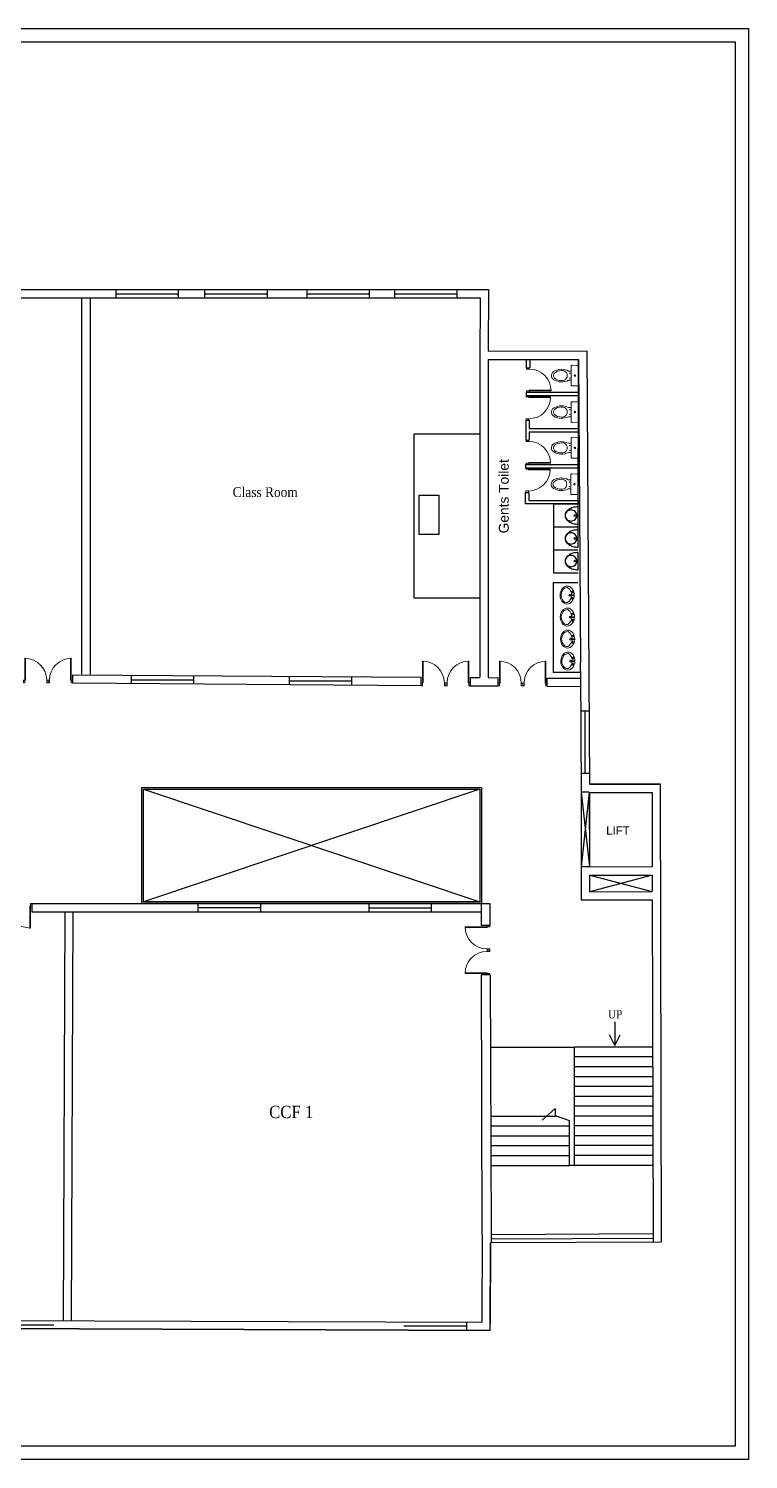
# Model space of a CAD drawing. Header units: metres. Extents: x 25 to 122, y -74 to 416.
# Drawn here: x 96.63 to 118.21, y 320.44 to 363.34 of the extents above; entities that cross this region are included whole.
import ezdxf

# ---------------------------------------------------------------- set-up
doc = ezdxf.new("R2010")
doc.units = ezdxf.units.M
doc.header["$MEASUREMENT"] = 0
doc.linetypes.add('HIDDEN', pattern=[0.375, 0.25, -0.125])
doc.layers.add('DOOR', color=10, linetype='Continuous', lineweight=15)
doc.layers.add('SANI', color=10, linetype='Continuous')
doc.styles.add('1MM', font='arial.ttf', dxfattribs={"height": 1000})
doc.styles.add('DUTCH', font='dutch.ttf')
doc.styles.add('ROMANT', font='arial.ttf', dxfattribs={"height": 2.5})

# ---------------------------------------------------------------- blocks, each defined once
blk = doc.blocks.new('WC1')
at = {"layer": 'DOOR'}
for p, q in [((-29.3, -7.5), (-29.8, -22.7)), ((24.3, -5), (-26.8, -5))]:
    blk.add_line(p, q, dxfattribs=at)
for points in [[(26.8, -7.5), (27.3, -22.7, -0.423393), (24.7, -25.4), (-27.3, -25.4, -0.423393), (-29.8, -22.7), (-29.3, -7.5, -0.405093), (-26.8, -5), (24.3, -5, -0.405093), (26.8, -7.5, -0.407682)], [(11.5, -25.4), (11.5, -33, -0.265683), (10, -73.3, -0.649464), (-14.1, -70.9, -0.243179), (-14, -33), (-14, -25.4), (11.5, -25.4)], [(12.6, -52, 1.119632), (-15.2, -52, 17.71796)]]:
    blk.add_lwpolyline(points, format="xyb", dxfattribs=at)
blk.add_lwpolyline([(-14, -25.4), (-14, -33)], dxfattribs=at)
for centre, radius in [((-7.6, -29.2), 0.636), ((-1.3, -15.2), 1.91), ((5.1, -29.2), 0.636)]:
    blk.add_circle(centre, radius, dxfattribs=at)
blk.add_arc((-26.8, -7.5), 2.54, 90, 178.2101, dxfattribs=at)
blk.add_ellipse((-1.3, -52), major_axis=(0, -22.4), ratio=0.622298, start_param=4.712389, end_param=7.853982, dxfattribs=at)
blk = doc.blocks.new('A$C764D24B9')
at = {"layer": 'DOOR'}
for points in [[(0.056, 0.111), (0.083, 0.111), (0.083, 1), (0.056, 1)], [(0, 0), (0.056, 0), (0.056, 0.111), (0, 0.111)], [(0.944, 0), (1, 0), (1, 0.111), (0.944, 0.111)]]:
    blk.add_lwpolyline(points, close=True, dxfattribs=at)
blk.add_arc((0.056, 0.111), 0.889, 0, 90, dxfattribs=at)
blk = doc.blocks.new('UR1P')
at = {"layer": 'SANI'}
for points in [[(-29.7, 0, 0.066402), (-27.3, -18, 0.078959), (-21, -32, 0.107161), (-10.6, -42.2, 0.141785), (0, -45.2, 0.141785), (10.6, -42.2, 0.107161), (21, -32, 0.078959), (27.3, -18, 0.066402), (29.7, 0)], [(0, -45.2, 0.104192), (7.3, -43.7, 0.100673), (13.6, -39.2, 0.096065), (17.8, -32.6, 0.093043), (19.3, -24.7, 0.093043), (17.8, -16.8, 0.096065), (13.6, -10.2, 0.100673), (7.3, -5.7, 0.104192), (0, -4.2, 0.104192), (-7.3, -5.7, 0.100673), (-13.6, -10.2, 0.096065), (-17.8, -16.8, 0.093043), (-19.3, -24.7, 0.093043), (-17.8, -32.6, 0.096065), (-13.6, -39.2, 0.100673), (-7.3, -43.7, 0.104192)]]:
    blk.add_lwpolyline(points, format="xyb", close=True, dxfattribs=at)
blk.add_circle((0, -10.8), 2.97, dxfattribs=at)
blk = doc.blocks.new('WB5')
at = {"layer": 'DOOR'}
for p, q in [((4.7, 11.3), (6.8, 10.5)), ((5.3, -11), (7.3, -10.1))]:
    blk.add_line(p, q, dxfattribs=at)
for points in [[(2.4, 0.1, 1), (5, 0.1, 1)], [(3.2, 7.9, 1), (5.9, 7.9, 1)], [(3.6, -7.7, -1), (6.3, -7.6, -1)]]:
    blk.add_lwpolyline(points, format="xyb", close=True, dxfattribs=at)
for centre, radius in [((3.7, 0.1), 1.32), ((11.8, 0.3), 2.73), ((11.8, 0.3), 2.19)]:
    blk.add_circle(centre, radius, dxfattribs=at)
for centre, radius, start, end in [((5.6, 13.6), 2.49, 151.6403, 249.4649), ((7.7, 12.8), 2.49, 249.4649, 334.3015), ((32.6, 0.8), 25.2, 127.6693, 236.45), ((18.2, 19.4), 1.66, 91.5976, 127.6693), ((6.3, -13.3), 2.49, 113.4041, 211.2287), ((8.3, -12.4), 2.49, 28.5675, 113.4041)]:
    blk.add_arc(centre, radius, start, end, dxfattribs=at)
blk.add_ellipse((19.5, 0.5), major_axis=(-0.6, 24.9), ratio=0.783308, dxfattribs=at)
blk.add_open_spline([(18.7, -20.2), (23.5, -20.6), (25, -20), (30.8, -16.4), (34.3, -10.8), (37.3, 2.3), (34.9, 9.5), (28.9, 18.7), (25, 21.3), (18.2, 21.1)], degree=3, knots=[3.262053, 3.262053, 3.262053, 3.262053, 3.577225, 3.577225, 4.479784, 4.479784, 5.382343, 5.382343, 6.141594, 6.141594, 6.141594, 6.141594], dxfattribs=at)

msp = doc.modelspace()

# ---------------------------------------------------------------- linework, layer by layer
at = {"linetype": 'Continuous', "ltscale": 0.1}
for p, q in [((68.759, 355.509), (110.414, 355.509)), ((68.759, 355.263), (110.167, 355.263)), ((98.225, 343.982, 51.62), (98.225, 355.263, 0)), ((98.471, 355.263, 0), (98.471, 343.981, 0)), ((98.471, 355.263, 0), (110.167, 355.263)), ((99.245, 355.51), (99.245, 355.263)), ((99.245, 355.387), (101.116, 355.387)), ((101.116, 355.51), (101.116, 355.263)), ((101.906, 355.51), (101.906, 355.263)), ((101.906, 355.387), (103.777, 355.387)), ((103.777, 355.51), (103.777, 355.263)), ((104.969, 355.51), (104.969, 355.264)), ((104.969, 355.387), (106.84, 355.387)), ((106.84, 355.51), (106.84, 355.264)), ((107.595, 355.51), (107.595, 355.264)), ((107.595, 355.387), (109.466, 355.387)), ((109.466, 355.51), (109.466, 355.264)), ((110.413, 355.263), (110.414, 355.263)), ((110.161, 353.415), (110.161, 343.877)), ((110.407, 353.415), (110.407, 343.875)), ((110.407, 353.415), (113.116, 353.415)), ((111.554, 353.164), (111.554, 353.415)), ((111.554, 353.164), (111.652, 353.164)), ((111.652, 353.415), (111.652, 353.164)), ((111.652, 353.415), (113.116, 353.415)), ((113.105, 348.098), (113.116, 353.415)), ((111.541, 352.43), (113.116, 352.43)), ((111.541, 352.43), (111.541, 352.331)), ((111.541, 352.331), (113.116, 352.331)), ((111.541, 351.593), (111.639, 351.593)), ((111.541, 350.998), (111.541, 351.593)), ((111.639, 351.593), (111.639, 351.347)), ((111.639, 351.347), (113.116, 351.347)), ((108.192, 346.264, -25.653), (108.192, 351.187, -25.653)), ((108.192, 351.187, -25.653), (110.161, 351.187, -25.653)), ((111.541, 350.998), (111.639, 350.998)), ((111.639, 351.248), (113.116, 351.248)), ((111.639, 351.248), (111.639, 350.998)), ((111.639, 351.248), (113.116, 351.248)), ((111.528, 350.264), (113.103, 350.264)), ((111.528, 350.264), (111.528, 350.165)), ((111.528, 350.165), (113.103, 350.165)), ((111.528, 349.431), (111.626, 349.431)), ((111.528, 349.087), (111.528, 349.431)), ((111.626, 349.431), (111.626, 349.185)), ((113.103, 349.087), (111.528, 349.087)), ((111.626, 349.185), (113.103, 349.185)), ((112.365, 349.082), (112.365, 347.015)), ((112.365, 349.082), (113.103, 349.082)), ((113.103, 349.181), (113.103, 349.082)), ((112.365, 348.393), (113.103, 348.393)), ((112.365, 347.704), (113.103, 347.704)), ((112.359, 346.726, 48.505), (112.359, 344.028, 48.385)), ((112.359, 346.726, 48.505), (113.098, 346.726, 48.385)), ((112.365, 347.015), (113.103, 347.015)), ((108.192, 346.264, -25.653), (110.161, 346.264, -25.653)), ((113.173, 344.073), (113.171, 344.319)), ((97.952, 343.962, 17.579), (108.395, 343.889, 5.515)), ((97.952, 343.716, -7.265), (97.952, 343.962, -7.265)), ((97.952, 343.716, 17.577), (108.395, 343.643, 5.513)), ((99.707, 343.937), (99.707, 343.691)), ((99.707, 343.814), (101.577, 343.814)), ((101.577, 343.937), (101.577, 343.691)), ((104.443, 343.904, -1.325), (104.443, 343.658, -1.325)), ((104.443, 343.781, -1.325), (106.313, 343.781, -1.325)), ((106.313, 343.904, -1.325), (106.313, 343.658, -1.325)), ((108.395, 343.633, -48.385), (108.395, 343.889, 5.041)), ((109.85, 343.633, 3.832), (110.702, 343.627, 2.848)), ((109.872, 343.879, 3.809), (110.161, 343.877, 3.475)), ((109.872, 343.633, -48.416), (109.872, 343.879, 2.891)), ((110.407, 343.875, 3.19), (110.702, 343.873, 2.85)), ((110.702, 343.627, -48.815), (110.702, 343.873, 2.492)), ((112.179, 343.863, 1.144), (113.169, 343.856)), ((112.179, 343.617, -50.965), (112.179, 343.863, 0.342)), ((113.172, 344.028, 48.385), (112.359, 344.028, 48.385)), ((112.179, 343.617, 1.142), (113.167, 343.61)), ((113.192, 342.882), (113.438, 342.882)), ((113.315, 341.011), (113.315, 342.882)), ((113.192, 341.011), (113.438, 341.011)), ((100.072, 340.536), (110.157, 337.154)), ((110.157, 340.536), (100.072, 337.154)), ((113.438, 340.443), (113.192, 340.442)), ((113.438, 340.443), (113.192, 338.205)), ((113.192, 340.442), (113.192, 337.221)), ((113.192, 340.442), (113.444, 338.206)), ((113.195, 340.431), (113.195, 337.209)), ((113.438, 340.443), (113.444, 338.206)), ((113.441, 340.431), (113.447, 338.194)), ((113.444, 338.206), (113.192, 338.205)), ((115.324, 338.199), (113.447, 338.194)), ((113.449, 337.949), (115.324, 337.953)), ((115.324, 337.953), (113.449, 337.456)), ((113.449, 337.456), (113.449, 337.949)), ((113.449, 337.949), (115.325, 337.461)), ((113.195, 337.209), (115.326, 337.215)), ((113.449, 337.456), (115.325, 337.461)), ((96.688, 337.105), (110.451, 337.105)), ((96.729, 337.105), (96.729, 336.858)), ((96.729, 336.858), (99.085, 336.858)), ((97.679, 324.578, 103.239), (97.726, 336.858, 103.239)), ((97.919, 324.577, 103.239), (97.966, 336.858, 103.239)), ((99.085, 336.858), (99.337, 336.858)), ((99.337, 336.858), (110.207, 336.858)), ((101.707, 337.107), (101.707, 336.86)), ((101.707, 336.983), (103.577, 336.983)), ((103.577, 337.107), (103.577, 336.86)), ((106.826, 337.101), (106.826, 336.855)), ((106.826, 336.978), (108.697, 336.978)), ((108.697, 337.101), (108.697, 336.855)), ((110.207, 336.858), (110.206, 337.105)), ((110.208, 336.443), (110.207, 336.858)), ((110.451, 337.105), (110.454, 336.443)), ((110.454, 336.443), (110.208, 336.443)), ((110.228, 327.172), (110.211, 334.967)), ((110.461, 334.967), (110.211, 334.967)), ((110.461, 334.967), (110.496, 327.173)), ((114.201, 333.554), (114.201, 332.85)), ((114.201, 332.85), (114.043, 333.17)), ((114.201, 332.85), (114.358, 333.17)), ((110.465, 324.3), (110.474, 326.927)), ((110.496, 327.173), (110.497, 326.927)), ((110.497, 327.05), (115.35, 327.072)), ((115.35, 327.195), (115.351, 326.949)), ((110.465, 324.3), (75.835, 324.432)), ((75.835, 324.432), (110.465, 324.3)), ((77.603, 324.672), (110.22, 324.548)), ((95.52, 324.473), (97.391, 324.473)), ((107.882, 324.436), (109.753, 324.436)), ((109.753, 324.559), (109.753, 324.313)), ((110.466, 324.547), (110.466, 324.547))]:
    msp.add_line(p, q, dxfattribs=at)
at = {"linetype": 'HIDDEN', "ltscale": 950}
for p, q in [((112.021, 330.605), (112.415, 330.962)), ((112.415, 330.962), (112.415, 330.729)), ((112.415, 330.744), (112.841, 330.595))]:
    msp.add_line(p, q, dxfattribs=at)
at = {"linetype": 'Continuous', "ltscale": 0.1}
for points in [[(25.538, 363.335), (118.206, 363.335), (118.206, 320.436), (25.538, 320.436)], [(25.932, 362.941), (117.812, 362.941), (117.812, 320.83), (25.932, 320.83)], [(110.206, 337.105), (100.023, 337.105), (100.023, 340.585), (110.206, 340.585)], [(110.157, 337.154), (100.072, 337.154), (100.072, 340.536), (110.157, 340.536)]]:
    msp.add_lwpolyline(points, close=True, dxfattribs=at)
for points in [[(110.167, 355.263), (110.161, 353.415)], [(110.167, 355.51), (110.167, 355.509)], [(110.414, 355.509), (110.408, 353.662), (113.361, 353.671), (113.439, 340.677), (115.563, 340.682), (115.596, 326.95), (110.474, 326.927), (110.465, 324.488)], [(113.116, 353.415), (113.171, 344.319)], [(113.173, 344.073), (113.195, 340.431)], [(113.439, 340.689), (115.563, 340.694), (115.596, 326.95), (110.474, 326.927)], [(113.441, 340.431), (115.318, 340.436), (115.323, 338.199)], [(115.324, 337.953), (115.325, 337.461)], [(115.326, 337.215), (115.35, 327.195), (110.496, 327.173)], [(110.471, 332.797), (112.989, 332.797)], [(112.989, 329.252), (112.989, 332.797)], [(115.336, 332.797), (112.989, 332.797)], [(115.337, 332.502), (112.989, 332.502)], [(115.338, 332.206), (112.989, 332.206)], [(115.338, 331.911), (112.989, 331.911)], [(115.339, 331.615), (112.989, 331.615)], [(115.34, 331.32), (112.989, 331.32)], [(115.34, 331.025), (112.989, 331.025)], [(112.841, 329.252), (112.841, 330.595)], [(110.228, 327.172), (110.22, 324.548)]]:
    msp.add_lwpolyline(points, dxfattribs=at)
at = {"linetype": 'Continuous', "ltscale": 0.1, "elevation": -25.653}
msp.add_lwpolyline([(108.34, 348.163), (108.34, 349.344), (108.931, 349.344), (108.931, 348.163)], close=True, dxfattribs=at)
at = {"linetype": 'HIDDEN', "ltscale": 950}
for points in [[(110.48, 330.729), (112.456, 330.729)], [(110.481, 330.434), (112.841, 330.434)], [(115.341, 330.729), (112.989, 330.729)], [(115.342, 330.434), (112.989, 330.434)], [(110.483, 330.139), (112.841, 330.139)], [(115.343, 330.139), (112.989, 330.139)], [(110.484, 329.843), (112.841, 329.843)], [(110.485, 329.548), (112.841, 329.548)], [(115.343, 329.843), (112.989, 329.843)], [(115.344, 329.548), (112.989, 329.548)], [(110.487, 329.252), (112.841, 329.252)], [(115.345, 329.252), (112.841, 329.252)]]:
    msp.add_lwpolyline(points, dxfattribs=at)

# ---------------------------------------------------------------- block references
at = {"linetype": 'Continuous', "ltscale": 0.1}
for name, p, xscale, yscale, zscale, rotation in [('A$C764D24B9', (111.558, 352.43), -0.7339885060846639, 0.7339885060846639, 0.7339885060846639, 270), ('WC1', (113.171, 352.917), 0.0108536660351445, 0.0108536660351445, 0.0108536660351445, 270), ('A$C764D24B9', (111.545, 352.331), 0.7339885060846639, 0.7339885060846639, 0.7339885060846639, 270), ('WC1', (113.171, 351.825), 0.0108536660351445, 0.0108536660351445, 0.0108536660351445, 270), ('A$C764D24B9', (111.545, 350.264), -0.7339885060846639, 0.7339885060846639, 0.7339885060846639, 270), ('WC1', (113.171, 350.75), 0.0108536660351445, 0.0108536660351445, 0.0108536660351445, 270), ('A$C764D24B9', (111.532, 350.165), 0.7339885060846639, 0.7339885060846639, 0.7339885060846639, 270), ('WC1', (113.158, 349.659), 0.0108536660351445, 0.0108536660351445, 0.0108536660351445, 270), ('UR1P', (113.103, 348.737), 0.0086829328317835, 0.0086829328271987, 0.0086829328266256, 270), ('UR1P', (113.103, 348.048), 0.0086829328317835, 0.0086829328271987, 0.0086829328266256, 270), ('UR1P', (113.103, 347.369), 0.0086829328317835, 0.0086829328271987, 0.0086829328266256, 270), ('A$C764D24B9', (96.729, 337.105), 0.7384369212746258, 0.7384369212746258, 0.7384369212746258, 180), ('A$C764D24B9', (110.454, 334.967), 0.7384369212746258, 0.7384369212746258, 0.7384369212746258, 89.99999999999999)]:
    msp.add_blockref(name, p, dxfattribs=dict(at, xscale=xscale, yscale=yscale, zscale=zscale, rotation=rotation))
for name, p, xscale, yscale, zscale in [('WB5', (112.985, 346.346, 48.385), -0.0108536660351445, 0.0108536660351445, 0.0108536660351445), ('WB5', (112.992, 345.686, 48.385), -0.0108536660351445, 0.0108536660351445, 0.0108536660351445), ('WB5', (113, 345.027, 48.385), -0.0108536660351445, 0.0108536660351445, 0.0108536660351445), ('WB5', (113.007, 344.367, 48.385), -0.0108536660351445, 0.0108536660351445, 0.0108536660351445), ('A$C764D24B9', (96.476, 343.717, -7.265), 0.7384369212746258, 0.7384369212746258, 0.7384369212746258), ('A$C764D24B9', (108.395, 343.633, -48.385), 0.7384369212746258, 0.7384369212746258, 0.7384369212746258), ('A$C764D24B9', (110.702, 343.629, -48.385), 0.7384369212746258, 0.7384369212746258, 0.7384369212746258)]:
    msp.add_blockref(name, p, dxfattribs=dict(at, xscale=xscale, yscale=yscale, zscale=zscale))
at = {"linetype": 'Continuous', "ltscale": 0.1, "extrusion": (0, 0, -1), "xscale": 0.7384369212746258, "yscale": 0.7384369212746258, "zscale": -0.7384369212739089}
for p in [(-97.952, 343.717, 7.265), (-109.872, 343.633, 48.385), (-112.179, 343.629, 48.385)]:
    msp.add_blockref('A$C764D24B9', p, dxfattribs=at)
at = {"linetype": 'Continuous', "ltscale": 0.1, "extrusion": (0, 0, -1), "xscale": 0.7384369212746258, "yscale": 0.7384369212746258, "zscale": -0.7384369212739089, "rotation": 270}
msp.add_blockref('A$C764D24B9', (-110.454, 336.443), dxfattribs=at)

# ---------------------------------------------------------------- texts
at = {"style": 'DUTCH', "width": 0.9}
for s, height, p in [('Class Room', 0.2954, (102.747, 349.291, -44.773)), ('UP', 0.2461, (113.999, 333.658)), ('CCF 1', 0.3692, (103.84, 330.669))]:
    msp.add_text(s, height=height, dxfattribs=at).set_placement(p)
at = {"insert": (110.727, 348.201, 0.082), "char_height": 0.29537, "attachment_point": 1, "rotation": 90, "style": '1MM'}
msp.add_mtext_dynamic_manual_height_columns('Gents Toilet', width=406.1697, gutter_width=9.846, heights=[-0.305], dxfattribs=at)
at = {"linetype": 'Continuous', "ltscale": 0.1, "insert": (113.467, 339.413), "char_height": 0.24615, "attachment_point": 1, "style": 'ROMANT'}
msp.add_mtext_dynamic_manual_height_columns('\\pxqc;LIFT ', width=1.65982, gutter_width=12.307, heights=[-0.246], dxfattribs=at)

doc.saveas('drawing.dxf')
